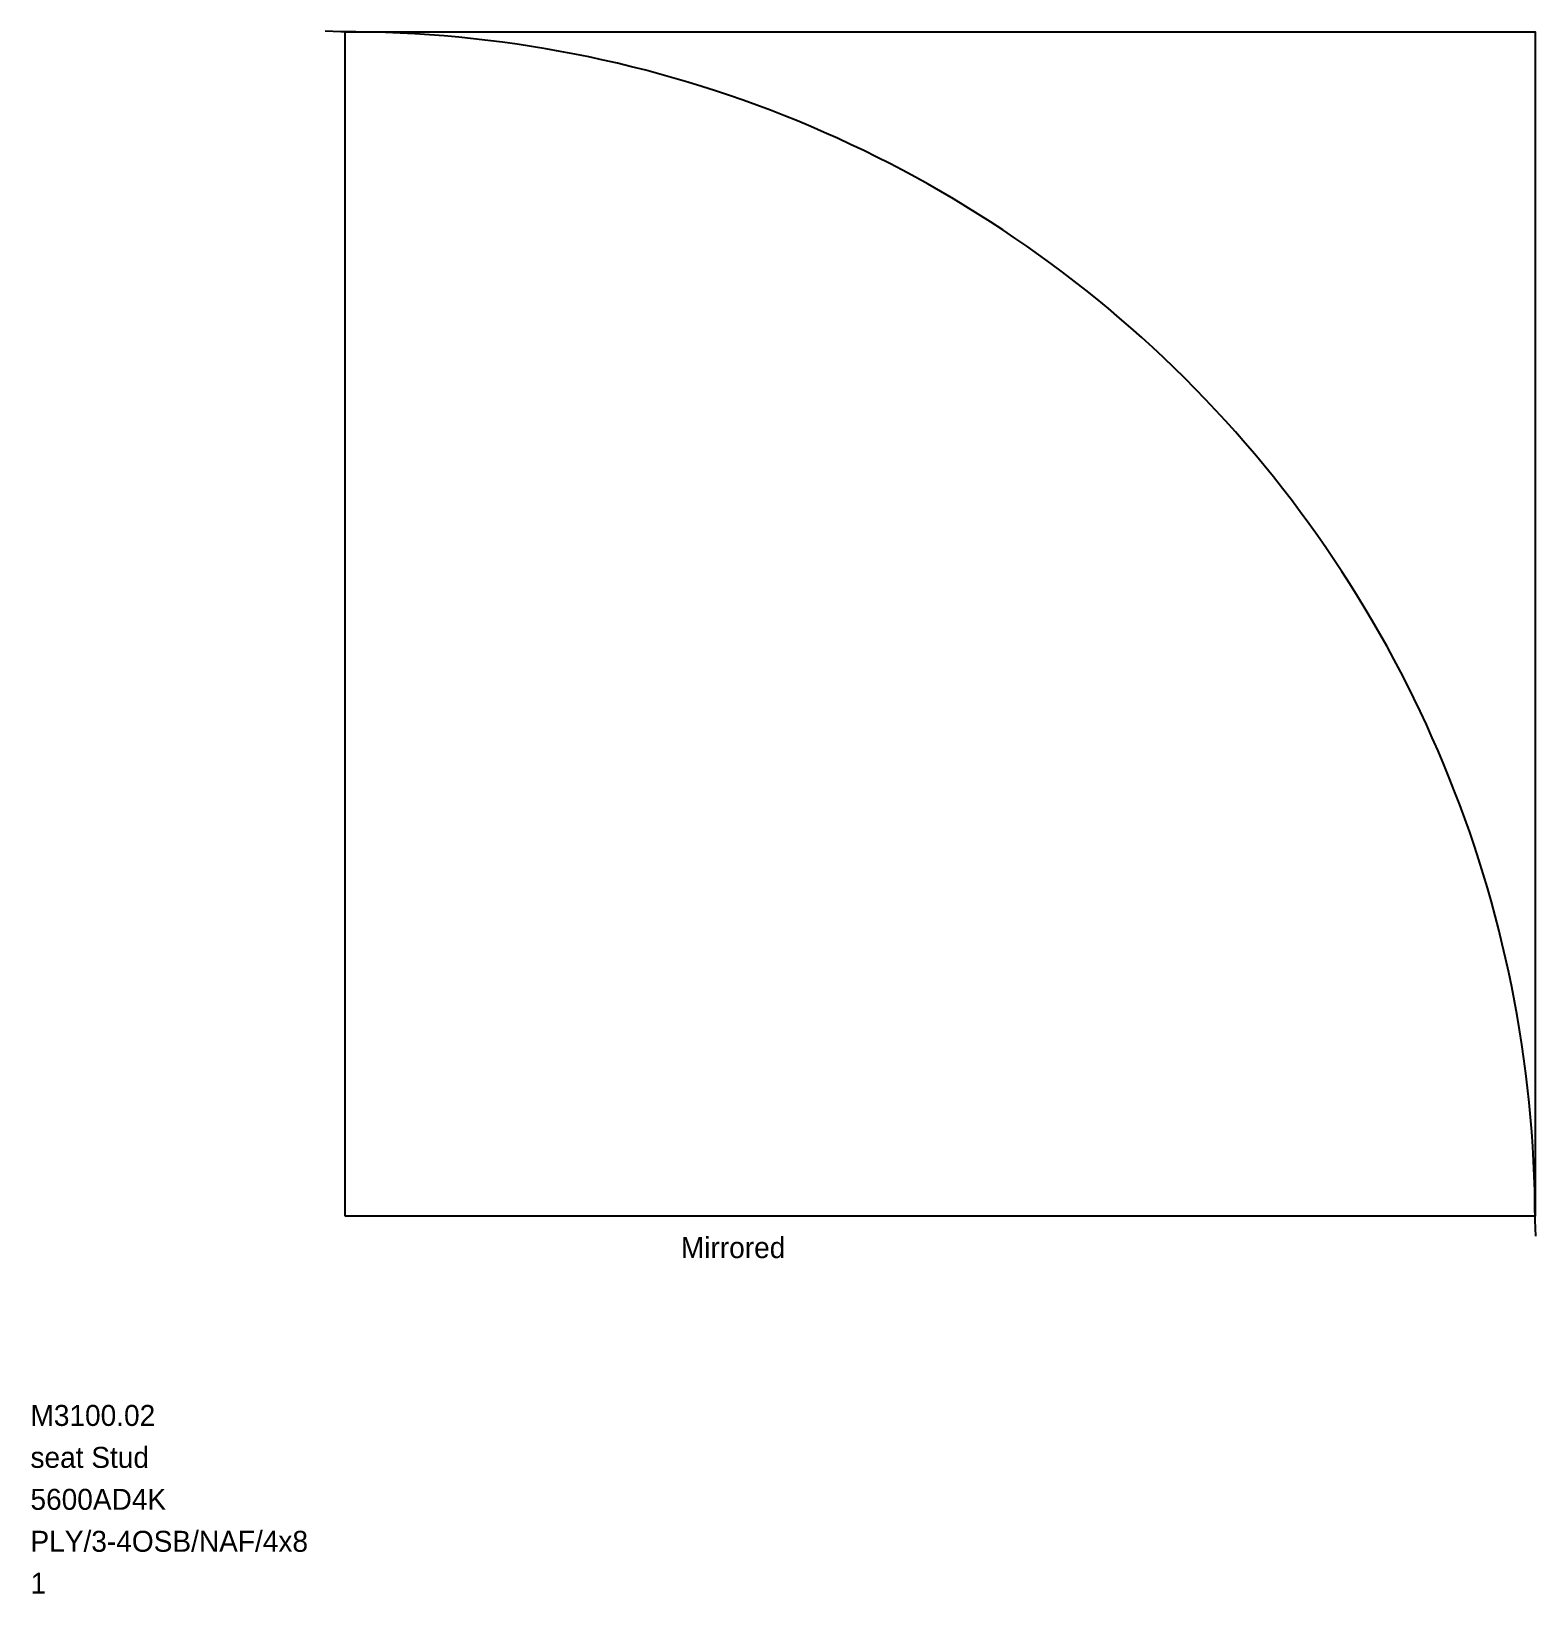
# Model space of a CAD drawing. Header units: metres. Extents: x -7.5 to 28.4, y -9 to 28.2.
import ezdxf

# ---------------------------------------------------------------- set-up
doc = ezdxf.new("R2010")
doc.units = ezdxf.units.M

msp = doc.modelspace()

# ---------------------------------------------------------------- linework, layer by layer
at = {"layer": 'BORDER_Z0P74', "color": 7}
msp.add_lwpolyline([(0, 0), (0, 28.2244), (28.3567, 28.2244), (28.3567, 0)], close=True, dxfattribs=at)
at = {"layer": 'ROUTE_Z0P75LT130RAMP', "color": 3}
msp.add_lwpolyline([(28.372828, -0.474686), (28.356997, -0.10002, 0.415107963), (-0.1, 28.22419), (-0.474735, 28.238269)], format="xyb", dxfattribs=at)

# ---------------------------------------------------------------- texts
at = {"layer": 'DESCRIPTION', "color": 1}
msp.add_text('seat Stud', height=0.5, dxfattribs=at).set_placement((-7.5, -6))
at = {"layer": 'FILENAME', "color": 1}
msp.add_text('5600AD4K', height=0.5, dxfattribs=at).set_placement((-7.5, -7))
at = {"layer": 'ITEMNUMBER', "color": 1}
msp.add_text('M3100.02', height=0.5, dxfattribs=at).set_placement((-7.5, -5))
at = {"layer": 'MATERIALNAME', "color": 1}
msp.add_text('PLY/3-4OSB/NAF/4x8', height=0.5, dxfattribs=at).set_placement((-7.5, -8))
at = {"layer": 'Qty', "color": 1}
msp.add_text('1', height=0.5, dxfattribs=at).set_placement((-7.5, -9))
at = {"layer": 'RUNFIELD', "color": 1}
msp.add_text('Mirrored', height=0.5, dxfattribs=at).set_placement((8, -1))

doc.saveas('drawing.dxf')
